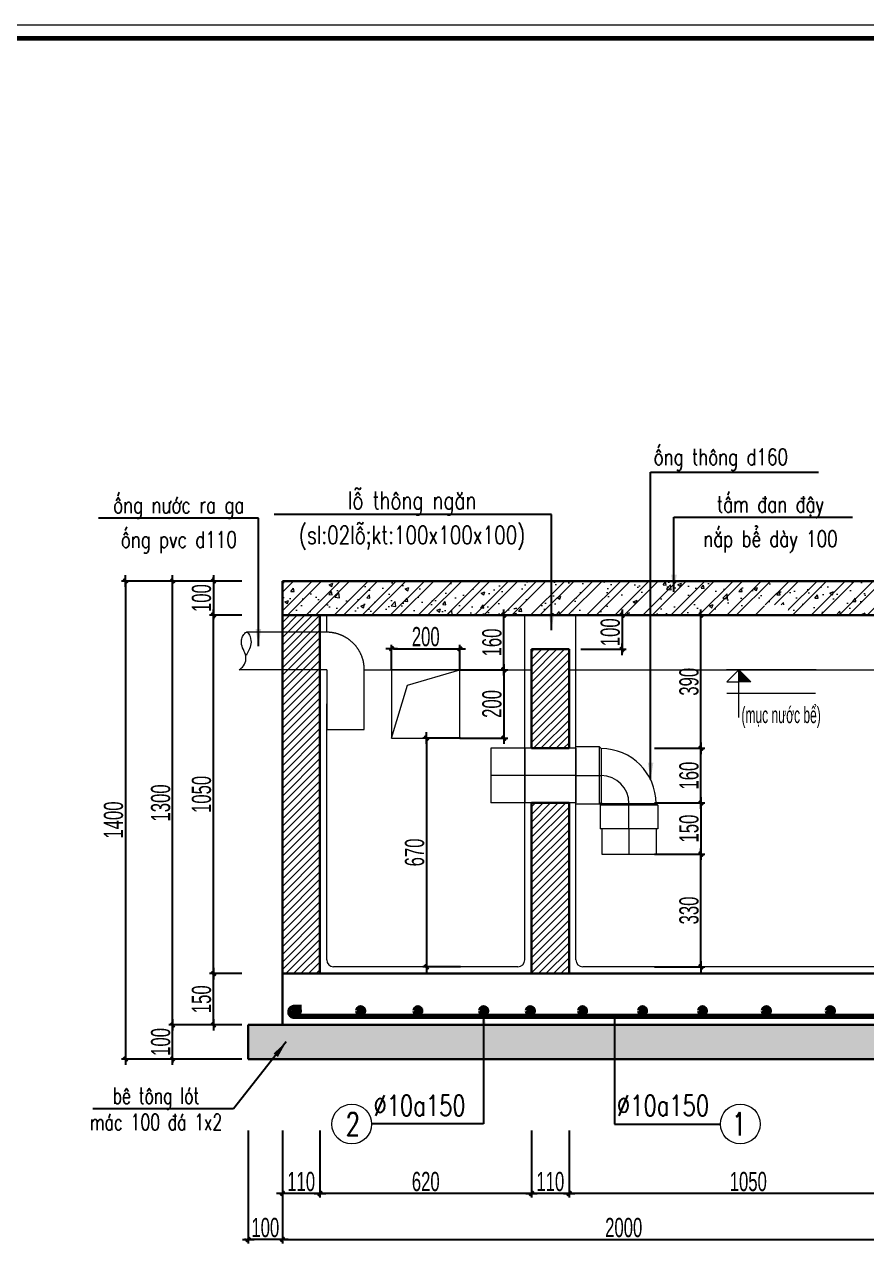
# Model space of a CAD drawing. Header units: millimetres. Extents: x 596422 to 1674380, y -367470 to 58862.
# Drawn here: x 1172034 to 1176965, y -46874 to -39636 of the extents above; entities that cross this region are included whole.
import ezdxf
from ezdxf.enums import TextEntityAlignment as Align

# ---------------------------------------------------------------- set-up
doc = ezdxf.new("R2010")
doc.units = ezdxf.units.MM
doc.header["$LTSCALE"] = 600
doc.header["$MEASUREMENT"] = 0
doc.linetypes.add('HIDDEN', pattern=[0.375, 0.25, -0.125])
doc.layers.get('0').update_dxf_attribs({"lineweight": 0})
doc.layers.get('Defpoints').update_dxf_attribs({"lineweight": 0})
for name, color, linetype, lineweight in [('7', 7, 'Continuous', 13), ('EG Dim', 8, 'Continuous', 18), ('EG Khac', 4, 'Continuous', 15), ('EG Net dam 1', 30, 'Continuous', 30), ('EG Net dam3', 1, 'Continuous', 70), ('EG Net thay', 7, 'Continuous', 20), ('EG Text1', 3, 'Continuous', 20), ('LC Hatch', 252, 'Continuous', 9), ('LC Hatch @ 1', 252, 'Continuous', 9), ('LC ISO', 153, 'Continuous', 13), ('LC Khac', 4, 'Continuous', 9), ('LC MANH DUT', 35, 'HIDDEN', 5), ('LC Net dam3', 1, 'Continuous', 60), ('LC Net manh', 9, 'Continuous', 5), ('TEXT1', 3, 'Continuous', 18)]:
    doc.layers.add(name, color=color, linetype=linetype, lineweight=lineweight)
doc.layers.add('Khungten_LCDI', color=7, linetype='Continuous')
doc.layers.add('Kichthuoc', color=9, linetype='Continuous')
doc.styles.add('EG 2', font='vnromadi.shx', dxfattribs={"width": 0.75})
doc.styles.add('EG 3', font='italicc.shx', dxfattribs={"width": 0.75, "bigfont": 'romansvn.shx'})
doc.styles.add('EG Huy', font='vnsimli.shx', dxfattribs={"width": 0.75})
doc.styles.add('HOATBIF', font='hoatbif.shx', dxfattribs={"width": 0.65})
doc.styles.add('Khungten', font='VHAVAN.TTF', dxfattribs={"width": 0.9, "height": 5000})
doc.styles.add('LC 3', font='vnsimli.shx', dxfattribs={"width": 0.75})
doc.styles.add('RMS2', font='romans.shx', dxfattribs={"width": 0.75})
doc.styles.add('Title', font='VHAVAN.TTF', dxfattribs={"width": 0.8})
doc.dimstyles.new('1-100', dxfattribs={"dimscale": 300, "dimtxt": 1.2, "dimasz": 0.25, "dimexe": 0.5, "dimexo": 0, "dimgap": 0.3, "dimtad": 1, "dimdec": 0, "dimzin": 0, "dimdsep": 46, "dimtxsty": 'HOATBIF', "dimblk1": 'DOT', "dimblk2": 'DOT', "dimsah": 1, "dimcen": -1, "dimdle": 1, "dimclrd": 256, "dimclre": 256, "dimclrt": 4, "dimadec": 3, "dimazin": 2, "dimtfac": 0.333333, "dimtdec": 0, "dimtix": 1, "dimtmove": 2, "dimatfit": 3, "dimldrblk": 'DOT', "dimfxl": 1, "dimtvp": 0.833333, "dimtolj": 1, "dimtzin": 0, "dimarcsym": 0})
doc.dimstyles.new('be phot$7', dxfattribs={"dimscale": 100, "dimtxt": 2.2, "dimasz": 1, "dimexe": 1, "dimexo": 0, "dimgap": 0.8, "dimtad": 1, "dimdec": 0, "dimzin": 0, "dimdsep": 46, "dimtxsty": 'EG 3', "dimblk": 'ARCHTICK', "dimcen": 0.09, "dimdle": 1, "dimclrd": 256, "dimclre": 256, "dimclrt": 3, "dimadec": 0, "dimazin": 0, "dimtfac": 1, "dimtdec": 0, "dimtix": 1, "dimtmove": 0, "dimatfit": 3, "dimfxl": 1, "dimtolj": 1, "dimtzin": 0, "dimarcsym": 0})

# ---------------------------------------------------------------- blocks, each defined once
blk = doc.blocks.new('theptron1')
at = {"layer": 'LC Net dam3'}
for p, q in [((-0.5, 0), (0.5, 0)), ((-0.35, 0.35), (0.35, -0.35)), ((0.35, 0.35), (-0.35, -0.35)), ((0, 0.5), (0, -0.5))]:
    blk.add_line(p, q, dxfattribs=at)
blk.add_circle((0, 0), 0.5, dxfattribs=at)
blk = doc.blocks.new('DOT')
at = {"layer": 'Kichthuoc'}
blk.add_line((-3, 0), (3, 0), dxfattribs=at)
at = {"layer": 'Kichthuoc', "color": 4}
blk.add_line((-1, -1), (1, 1), dxfattribs=at)
blk.add_lwpolyline([(0.5, 1), (-1, -0.5), (-0.5, -1), (1, 0.5)], close=True, dxfattribs=at)
blk = doc.blocks.new('*D919')
at = {"layer": 'Defpoints', "color": 0, "transparency": 16777216}
for p in [(1174557.3, -43095), (1174841.5, -43095), (1174557.3, -43415)]:
    blk.add_point(p, dxfattribs=at)
at = {"layer": 'EG Dim', "lineweight": -2, "transparency": 16777216}
for p, q in [((1174557.3, -43095), (1174864, -43095)), ((1174841.5, -43403.8), (1174841.5, -43106.3)), ((1174557.3, -43415), (1174864, -43415))]:
    blk.add_line(p, q, dxfattribs=at)
at = {"layer": 'EG Dim', "lineweight": -2, "transparency": 16777216, "xscale": 11.25, "yscale": 11.25, "zscale": 11.25}
for p, rotation in [((1174841.5, -43095), 90), ((1174841.5, -43415), 270)]:
    blk.add_blockref('DOT', p, dxfattribs=dict(at, rotation=rotation))
at = {"layer": 'EG Dim', "color": 4, "transparency": 16777216, "insert": (1174771.7, -43255), "char_height": 112.5, "attachment_point": 5, "rotation": 90, "style": 'HOATBIF'}
blk.add_mtext('\\A1;160', dxfattribs=at)
blk = doc.blocks.new('_Dot')
at = {"color": 0, "linetype": 'ByBlock', "lineweight": -2}
blk.add_line((-0.5, 0), (-1, 0), dxfattribs=at)
at = {"color": 0, "linetype": 'ByBlock', "const_width": 0.5}
blk.add_lwpolyline([(-0.25, 0, 1), (0.25, 0, 1)], format="xyb", close=True, dxfattribs=at)
blk = doc.blocks.new('*D920')
at = {"layer": 'Defpoints', "color": 0, "transparency": 16777216}
for p in [(1172900.4, -45495), (1173305.9, -45495), (1173305.9, -45695)]:
    blk.add_point(p, dxfattribs=at)
at = {"layer": 'EG Dim', "lineweight": -2, "transparency": 16777216}
for p, q in [((1173305.9, -45495), (1172877.9, -45495)), ((1172900.4, -45483.8), (1172900.4, -45472.5)), ((1172900.4, -45695), (1172900.4, -45495)), ((1173305.9, -45695), (1172877.9, -45695)), ((1172900.4, -45706.3), (1172900.4, -45717.5))]:
    blk.add_line(p, q, dxfattribs=at)
at = {"layer": 'EG Dim', "lineweight": -2, "transparency": 16777216, "xscale": 11.25, "yscale": 11.25, "zscale": 11.25}
for p, rotation in [((1172900.4, -45495), 270), ((1172900.4, -45695), 90)]:
    blk.add_blockref('DOT', p, dxfattribs=dict(at, rotation=rotation))
at = {"layer": 'EG Dim', "color": 4, "transparency": 16777216, "insert": (1172830.6, -45595), "char_height": 112.5, "attachment_point": 5, "rotation": 90, "style": 'HOATBIF'}
blk.add_mtext('\\A1;100', dxfattribs=at)
blk = doc.blocks.new('*D921')
at = {"layer": 'Defpoints', "color": 0, "transparency": 16777216}
for p in [(1172900.4, -42895), (1173305.9, -42895), (1173305.9, -45495)]:
    blk.add_point(p, dxfattribs=at)
at = {"layer": 'EG Dim', "lineweight": -2, "transparency": 16777216}
for p, q in [((1173305.9, -42895), (1172877.9, -42895)), ((1172900.4, -45483.8), (1172900.4, -42906.3)), ((1173305.9, -45495), (1172877.9, -45495))]:
    blk.add_line(p, q, dxfattribs=at)
at = {"layer": 'EG Dim', "lineweight": -2, "transparency": 16777216, "xscale": 11.25, "yscale": 11.25, "zscale": 11.25}
for p, rotation in [((1172900.4, -42895), 90), ((1172900.4, -45495), 270)]:
    blk.add_blockref('DOT', p, dxfattribs=dict(at, rotation=rotation))
at = {"layer": 'EG Dim', "color": 4, "transparency": 16777216, "insert": (1172830.6, -44195), "char_height": 112.5, "attachment_point": 5, "rotation": 90, "style": 'HOATBIF'}
blk.add_mtext('\\A1;1300', dxfattribs=at)
blk = doc.blocks.new('*D924')
at = {"layer": 'Defpoints', "color": 0, "transparency": 16777216}
for p in [(1175223.5, -46113.2), (1177323.5, -46113.2), (1175223.5, -46483.1)]:
    blk.add_point(p, dxfattribs=at)
at = {"layer": 'EG Dim', "lineweight": -2, "transparency": 16777216}
for p, q in [((1175223.5, -46113.2), (1175223.5, -46505.6)), ((1177323.5, -46113.2), (1177323.5, -46505.6)), ((1177312.2, -46483.1), (1175234.7, -46483.1))]:
    blk.add_line(p, q, dxfattribs=at)
at = {"layer": 'EG Dim', "lineweight": -2, "transparency": 16777216, "xscale": 11.25, "yscale": 11.25, "zscale": 11.25, "rotation": 180}
blk.add_blockref('DOT', (1175223.5, -46483.1), dxfattribs=at)
at = {"layer": 'EG Dim', "lineweight": -2, "transparency": 16777216, "xscale": 11.25, "yscale": 11.25, "zscale": 11.25}
blk.add_blockref('DOT', (1177323.5, -46483.1), dxfattribs=at)
at = {"layer": 'EG Dim', "color": 4, "transparency": 16777216, "insert": (1176273.5, -46413.3), "char_height": 112.5, "attachment_point": 5, "style": 'HOATBIF'}
blk.add_mtext('\\A1;1050', dxfattribs=at)
blk = doc.blocks.new('*D925')
at = {"layer": 'Defpoints', "color": 0, "transparency": 16777216}
for p in [(1175003.5, -46113.2), (1175223.5, -46113.2), (1175003.5, -46483.1)]:
    blk.add_point(p, dxfattribs=at)
at = {"layer": 'EG Dim', "lineweight": -2, "transparency": 16777216}
for p, q in [((1175003.5, -46113.2), (1175003.5, -46505.6)), ((1175223.5, -46113.2), (1175223.5, -46505.6)), ((1175212.2, -46483.1), (1175014.7, -46483.1))]:
    blk.add_line(p, q, dxfattribs=at)
at = {"layer": 'EG Dim', "lineweight": -2, "transparency": 16777216, "xscale": 11.25, "yscale": 11.25, "zscale": 11.25, "rotation": 180}
blk.add_blockref('DOT', (1175003.5, -46483.1), dxfattribs=at)
at = {"layer": 'EG Dim', "lineweight": -2, "transparency": 16777216, "xscale": 11.25, "yscale": 11.25, "zscale": 11.25}
blk.add_blockref('DOT', (1175223.5, -46483.1), dxfattribs=at)
at = {"layer": 'EG Dim', "color": 4, "transparency": 16777216, "insert": (1175113.5, -46413.3), "char_height": 112.5, "attachment_point": 5, "style": 'HOATBIF'}
blk.add_mtext('\\A1;110', dxfattribs=at)
blk = doc.blocks.new('*D926')
at = {"layer": 'Defpoints', "color": 0, "transparency": 16777216}
for p in [(1173763.5, -46113.2), (1175003.5, -46113.2), (1173763.5, -46483.1)]:
    blk.add_point(p, dxfattribs=at)
at = {"layer": 'EG Dim', "lineweight": -2, "transparency": 16777216}
for p, q in [((1173763.5, -46113.2), (1173763.5, -46505.6)), ((1175003.5, -46113.2), (1175003.5, -46505.6)), ((1174992.2, -46483.1), (1173774.7, -46483.1))]:
    blk.add_line(p, q, dxfattribs=at)
at = {"layer": 'EG Dim', "lineweight": -2, "transparency": 16777216, "xscale": 11.25, "yscale": 11.25, "zscale": 11.25, "rotation": 180}
blk.add_blockref('DOT', (1173763.5, -46483.1), dxfattribs=at)
at = {"layer": 'EG Dim', "lineweight": -2, "transparency": 16777216, "xscale": 11.25, "yscale": 11.25, "zscale": 11.25}
blk.add_blockref('DOT', (1175003.5, -46483.1), dxfattribs=at)
at = {"layer": 'EG Dim', "color": 4, "transparency": 16777216, "insert": (1174383.5, -46413.3), "char_height": 112.5, "attachment_point": 5, "style": 'HOATBIF'}
blk.add_mtext('\\A1;620', dxfattribs=at)
blk = doc.blocks.new('*D927')
at = {"layer": 'Defpoints', "color": 0, "transparency": 16777216}
for p in [(1173543.5, -46113.2), (1173763.5, -46113.2), (1173543.5, -46483.1)]:
    blk.add_point(p, dxfattribs=at)
at = {"layer": 'EG Dim', "lineweight": -2, "transparency": 16777216}
for p, q in [((1173543.5, -46113.2), (1173543.5, -46505.6)), ((1173763.5, -46113.2), (1173763.5, -46505.6)), ((1173752.2, -46483.1), (1173554.7, -46483.1))]:
    blk.add_line(p, q, dxfattribs=at)
at = {"layer": 'EG Dim', "lineweight": -2, "transparency": 16777216, "xscale": 11.25, "yscale": 11.25, "zscale": 11.25, "rotation": 180}
blk.add_blockref('DOT', (1173543.5, -46483.1), dxfattribs=at)
at = {"layer": 'EG Dim', "lineweight": -2, "transparency": 16777216, "xscale": 11.25, "yscale": 11.25, "zscale": 11.25}
blk.add_blockref('DOT', (1173763.5, -46483.1), dxfattribs=at)
at = {"layer": 'EG Dim', "color": 4, "transparency": 16777216, "insert": (1173653.5, -46413.3), "char_height": 112.5, "attachment_point": 5, "style": 'HOATBIF'}
blk.add_mtext('\\A1;110', dxfattribs=at)
blk = doc.blocks.new('*D928')
at = {"layer": 'Defpoints', "color": 0, "transparency": 16777216}
for p in [(1173343.5, -46113.2), (1173543.5, -46113.2), (1173343.5, -46752.5)]:
    blk.add_point(p, dxfattribs=at)
at = {"layer": 'EG Dim', "lineweight": -2, "transparency": 16777216}
for p, q in [((1173343.5, -46113.2), (1173343.5, -46775)), ((1173543.5, -46113.2), (1173543.5, -46775)), ((1173332.2, -46752.5), (1173321, -46752.5)), ((1173543.5, -46752.5), (1173343.5, -46752.5)), ((1173554.7, -46752.5), (1173566, -46752.5))]:
    blk.add_line(p, q, dxfattribs=at)
at = {"layer": 'EG Dim', "lineweight": -2, "transparency": 16777216, "xscale": 11.25, "yscale": 11.25, "zscale": 11.25}
blk.add_blockref('DOT', (1173343.5, -46752.5), dxfattribs=at)
at = {"layer": 'EG Dim', "lineweight": -2, "transparency": 16777216, "xscale": 11.25, "yscale": 11.25, "zscale": 11.25, "rotation": 180}
blk.add_blockref('DOT', (1173543.5, -46752.5), dxfattribs=at)
at = {"layer": 'EG Dim', "color": 4, "transparency": 16777216, "insert": (1173443.5, -46682.7), "char_height": 112.5, "attachment_point": 5, "style": 'HOATBIF'}
blk.add_mtext('\\A1;100', dxfattribs=at)
blk = doc.blocks.new('*D929')
at = {"layer": 'Defpoints', "color": 0, "transparency": 16777216}
for p in [(1173543.5, -46113.2), (1177543.5, -46113.2), (1177543.5, -46752.5)]:
    blk.add_point(p, dxfattribs=at)
at = {"layer": 'EG Dim', "lineweight": -2, "transparency": 16777216}
for p, q in [((1173543.5, -46113.2), (1173543.5, -46775)), ((1177543.5, -46113.2), (1177543.5, -46775)), ((1173554.7, -46752.5), (1177532.2, -46752.5))]:
    blk.add_line(p, q, dxfattribs=at)
at = {"layer": 'EG Dim', "lineweight": -2, "transparency": 16777216, "xscale": 11.25, "yscale": 11.25, "zscale": 11.25, "rotation": 180}
blk.add_blockref('DOT', (1173543.5, -46752.5), dxfattribs=at)
at = {"layer": 'EG Dim', "lineweight": -2, "transparency": 16777216, "xscale": 11.25, "yscale": 11.25, "zscale": 11.25}
blk.add_blockref('DOT', (1177543.5, -46752.5), dxfattribs=at)
at = {"layer": 'EG Dim', "color": 4, "transparency": 16777216, "insert": (1175543.5, -46682.7), "char_height": 112.5, "attachment_point": 5, "style": 'HOATBIF'}
blk.add_mtext('\\A1;2000', dxfattribs=at)
blk = doc.blocks.new('_ArchTick')
at = {"color": 0, "linetype": 'ByBlock', "const_width": 0.15}
blk.add_lwpolyline([(-0.5, -0.5), (0.5, 0.5)], dxfattribs=at)
blk = doc.blocks.new('CHIDAN')
at = {"layer": 'EG Dim'}
blk.add_line((0, 0), (0.87, 0), dxfattribs=at)
at = {"layer": 'EG Text1', "color": 3, "style": 'EG 2', "width": 0.75}
blk.add_attdef('CD1', text='', height=2.2, dxfattribs=at).set_placement((0.67, 1), align=Align.BOTTOM_CENTER)
blk.add_attdef('CD2', text='', height=2.2, dxfattribs=at).set_placement((0.67, -3.2), align=Align.TOP_CENTER)
blk = doc.blocks.new('*D1009')
at = {"layer": 'Defpoints', "color": 0, "transparency": 16777216}
for p in [(1175723.7, -44495), (1175996, -44495), (1175723.7, -45155)]:
    blk.add_point(p, dxfattribs=at)
at = {"layer": 'EG Dim', "lineweight": -2, "transparency": 16777216}
for p, q in [((1175723.7, -44495), (1176018.5, -44495)), ((1175996, -45143.8), (1175996, -44506.3)), ((1175723.7, -45155), (1176018.5, -45155))]:
    blk.add_line(p, q, dxfattribs=at)
at = {"layer": 'EG Dim', "lineweight": -2, "transparency": 16777216, "xscale": 11.25, "yscale": 11.25, "zscale": 11.25}
for p, rotation in [((1175996, -44495), 90), ((1175996, -45155), 270)]:
    blk.add_blockref('DOT', p, dxfattribs=dict(at, rotation=rotation))
at = {"layer": 'EG Dim', "color": 4, "transparency": 16777216, "insert": (1175926.3, -44825), "char_height": 112.5, "attachment_point": 5, "rotation": 90, "style": 'HOATBIF'}
blk.add_mtext('\\A1;330', dxfattribs=at)
blk = doc.blocks.new('*D1010')
at = {"layer": 'Defpoints', "color": 0, "transparency": 16777216}
for p in [(1175723.7, -43095), (1175996, -43095), (1175799.3, -43875)]:
    blk.add_point(p, dxfattribs=at)
at = {"layer": 'EG Dim', "lineweight": -2, "transparency": 16777216}
for p, q in [((1175723.7, -43095), (1176018.5, -43095)), ((1175996, -43863.8), (1175996, -43106.3)), ((1175799.3, -43875), (1176018.5, -43875))]:
    blk.add_line(p, q, dxfattribs=at)
at = {"layer": 'EG Dim', "lineweight": -2, "transparency": 16777216, "xscale": 11.25, "yscale": 11.25, "zscale": 11.25}
for p, rotation in [((1175996, -43095), 90), ((1175996, -43875), 270)]:
    blk.add_blockref('DOT', p, dxfattribs=dict(at, rotation=rotation))
at = {"layer": 'EG Dim', "color": 4, "transparency": 16777216, "insert": (1175926.3, -43485), "char_height": 112.5, "attachment_point": 5, "rotation": 90, "style": 'HOATBIF'}
blk.add_mtext('\\A1;390', dxfattribs=at)
blk = doc.blocks.new('*D1011')
at = {"layer": 'Defpoints', "color": 0, "transparency": 16777216}
for p in [(1175723.7, -43875), (1175996, -43875), (1175723.7, -44195)]:
    blk.add_point(p, dxfattribs=at)
at = {"layer": 'EG Dim', "lineweight": -2, "transparency": 16777216}
for p, q in [((1175723.7, -43875), (1176018.5, -43875)), ((1175996, -44183.8), (1175996, -43886.3)), ((1175723.7, -44195), (1176018.5, -44195))]:
    blk.add_line(p, q, dxfattribs=at)
at = {"layer": 'EG Dim', "lineweight": -2, "transparency": 16777216, "xscale": 11.25, "yscale": 11.25, "zscale": 11.25}
for p, rotation in [((1175996, -43875), 90), ((1175996, -44195), 270)]:
    blk.add_blockref('DOT', p, dxfattribs=dict(at, rotation=rotation))
at = {"layer": 'EG Dim', "color": 4, "transparency": 16777216, "insert": (1175926.3, -44035), "char_height": 112.5, "attachment_point": 5, "rotation": 90, "style": 'HOATBIF'}
blk.add_mtext('\\A1;160', dxfattribs=at)
blk = doc.blocks.new('*D1012')
at = {"layer": 'Defpoints', "color": 0, "transparency": 16777216}
for p in [(1173305.9, -42895), (1172623.8, -45695), (1173305.9, -45695)]:
    blk.add_point(p, dxfattribs=at)
at = {"layer": 'EG Dim', "lineweight": -2, "transparency": 16777216}
for p, q in [((1173305.9, -42895), (1172601.3, -42895)), ((1172623.8, -42906.3), (1172623.8, -45683.8)), ((1173305.9, -45695), (1172601.3, -45695))]:
    blk.add_line(p, q, dxfattribs=at)
at = {"layer": 'EG Dim', "lineweight": -2, "transparency": 16777216, "xscale": 11.25, "yscale": 11.25, "zscale": 11.25}
for p, rotation in [((1172623.8, -42895), 90), ((1172623.8, -45695), 270)]:
    blk.add_blockref('DOT', p, dxfattribs=dict(at, rotation=rotation))
at = {"layer": 'EG Dim', "color": 4, "transparency": 16777216, "insert": (1172554.1, -44295), "char_height": 112.5, "attachment_point": 5, "rotation": 90, "style": 'HOATBIF'}
blk.add_mtext('\\A1;1400', dxfattribs=at)
blk = doc.blocks.new('*D1013')
at = {"layer": 'Defpoints', "color": 0, "transparency": 16777216}
for p in [(1173305.9, -42895), (1173139.4, -43095), (1173305.9, -43095)]:
    blk.add_point(p, dxfattribs=at)
at = {"layer": 'EG Dim', "lineweight": -2, "transparency": 16777216}
for p, q in [((1173305.9, -42895), (1173116.9, -42895)), ((1173139.4, -42883.8), (1173139.4, -42872.5)), ((1173139.4, -42895), (1173139.4, -43095)), ((1173305.9, -43095), (1173116.9, -43095)), ((1173139.4, -43106.3), (1173139.4, -43117.5))]:
    blk.add_line(p, q, dxfattribs=at)
at = {"layer": 'EG Dim', "lineweight": -2, "transparency": 16777216, "xscale": 11.25, "yscale": 11.25, "zscale": 11.25}
for p, rotation in [((1173139.4, -42895), 270), ((1173139.4, -43095), 90)]:
    blk.add_blockref('DOT', p, dxfattribs=dict(at, rotation=rotation))
at = {"layer": 'EG Dim', "color": 4, "transparency": 16777216, "insert": (1173069.7, -42995), "char_height": 112.5, "attachment_point": 5, "rotation": 90, "style": 'HOATBIF'}
blk.add_mtext('\\A1;100', dxfattribs=at)
blk = doc.blocks.new('CT')
at = {"layer": 'LC Khac'}
blk.add_hatch(color=252, dxfattribs=at).paths.add_polyline_path([(3.25, 1.6), (1.64, 1.6), (1.64, 0)])
at = {"layer": 'LC Khac', "color": 9, "ltscale": 50}
for p, q in [((0.05, 3.14), (12, 3.14)), ((12.09, 0), (0, 0))]:
    blk.add_line(p, q, dxfattribs=at)
for points in [[(1.64, 6.43), (1.64, 0)], [(1.64, 0), (0.03, 1.6), (1.64, 1.6)], [(1.64, 0), (3.25, 1.6), (1.64, 1.6)]]:
    blk.add_lwpolyline(points, dxfattribs=at)
at = {"layer": 'LC Khac', "color": 3, "style": 'LC 3', "width": 0.75}
blk.add_attdef('CT', (1.91, 3.5), '', height=2.2, dxfattribs=at)
blk = doc.blocks.new('*D1015')
at = {"layer": 'Defpoints', "color": 0, "transparency": 16777216}
for p in [(1173139.4, -45195), (1173305.9, -45195), (1173305.9, -45495)]:
    blk.add_point(p, dxfattribs=at)
at = {"layer": 'EG Dim', "lineweight": -2, "transparency": 16777216}
for p, q in [((1173305.9, -45195), (1173116.9, -45195)), ((1173139.4, -45483.8), (1173139.4, -45206.3)), ((1173305.9, -45495), (1173116.9, -45495))]:
    blk.add_line(p, q, dxfattribs=at)
at = {"layer": 'EG Dim', "lineweight": -2, "transparency": 16777216, "xscale": 11.25, "yscale": 11.25, "zscale": 11.25}
for p, rotation in [((1173139.4, -45195), 90), ((1173139.4, -45495), 270)]:
    blk.add_blockref('DOT', p, dxfattribs=dict(at, rotation=rotation))
at = {"layer": 'EG Dim', "color": 4, "transparency": 16777216, "insert": (1173069.7, -45345), "char_height": 112.5, "attachment_point": 5, "rotation": 90, "style": 'HOATBIF'}
blk.add_mtext('\\A1;150', dxfattribs=at)
blk = doc.blocks.new('*D1016')
at = {"layer": 'Defpoints', "color": 0, "transparency": 16777216}
for p in [(1173139.4, -43095), (1173305.9, -43095), (1173305.9, -45195)]:
    blk.add_point(p, dxfattribs=at)
at = {"layer": 'EG Dim', "lineweight": -2, "transparency": 16777216}
for p, q in [((1173305.9, -43095), (1173116.9, -43095)), ((1173139.4, -45183.8), (1173139.4, -43106.3)), ((1173305.9, -45195), (1173116.9, -45195))]:
    blk.add_line(p, q, dxfattribs=at)
at = {"layer": 'EG Dim', "lineweight": -2, "transparency": 16777216, "xscale": 11.25, "yscale": 11.25, "zscale": 11.25}
for p, rotation in [((1173139.4, -43095), 90), ((1173139.4, -45195), 270)]:
    blk.add_blockref('DOT', p, dxfattribs=dict(at, rotation=rotation))
at = {"layer": 'EG Dim', "color": 4, "transparency": 16777216, "insert": (1173069.7, -44145), "char_height": 112.5, "attachment_point": 5, "rotation": 90, "style": 'HOATBIF'}
blk.add_mtext('\\A1;1050', dxfattribs=at)
blk = doc.blocks.new('ELB90-100(SIDE)DN')
for p, q in [((58.5, 57), (62, 60.5)), ((62, 60.5), (112, 60.5)), ((112, 60.5), (112, -60.5)), ((-57, -58.5), (-60.5, -62)), ((-60.5, -62), (-60.5, -112)), ((57, -58.5), (60.5, -62)), ((58.5, -57), (62, -60.5)), ((60.5, -62), (60.5, -112)), ((62, -60.5), (112, -60.5)), ((60.5, -112), (-60.5, -112))]:
    blk.add_line(p, q)
at = {"color": 8}
for p, q in [((58.5, -57), (58.5, 57)), ((62, 60.5), (62, -60.5)), ((112, 0), (58.5, 0)), ((60.5, -62), (-60.5, -62)), ((-57, -58.5), (57, -58.5)), ((0, -112), (0, -58.5))]:
    blk.add_line(p, q, dxfattribs=at)
for radius in [115.5, 1.5]:
    blk.add_arc((58.5, -58.5), radius, 90, 180)
blk.add_arc((58.5, -58.5), 58.5, 90, 180, dxfattribs=at)
blk = doc.blocks.new('*U262')
at = {"rotation": 270.0000000000405}
blk.add_blockref('ELB90-100(SIDE)DN', (0, 0), dxfattribs=at)
blk = doc.blocks.new('*D1017')
at = {"layer": 'Defpoints', "color": 0, "transparency": 16777216}
for p in [(1175723.7, -44195), (1175723.7, -44495), (1175996, -44495)]:
    blk.add_point(p, dxfattribs=at)
at = {"layer": 'EG Dim', "lineweight": -2, "transparency": 16777216}
for p, q in [((1175723.7, -44195), (1176018.5, -44195)), ((1175996, -44206.3), (1175996, -44483.8)), ((1175723.7, -44495), (1176018.5, -44495))]:
    blk.add_line(p, q, dxfattribs=at)
at = {"layer": 'EG Dim', "lineweight": -2, "transparency": 16777216, "xscale": 11.25, "yscale": 11.25, "zscale": 11.25}
for p, rotation in [((1175996, -44195), 90), ((1175996, -44495), 270)]:
    blk.add_blockref('DOT', p, dxfattribs=dict(at, rotation=rotation))
at = {"layer": 'EG Dim', "color": 4, "transparency": 16777216, "insert": (1175926.3, -44345), "char_height": 112.5, "attachment_point": 5, "rotation": 90, "style": 'HOATBIF'}
blk.add_mtext('\\A1;150', dxfattribs=at)
blk = doc.blocks.new('*D1018')
at = {"layer": 'Defpoints', "color": 0, "transparency": 16777216}
for p in [(1175291.9, -43095), (1175291.9, -43295), (1175534.6, -43295)]:
    blk.add_point(p, dxfattribs=at)
at = {"layer": 'EG Dim', "lineweight": -2, "transparency": 16777216}
for p, q in [((1175291.9, -43095), (1175557.1, -43095)), ((1175534.6, -43083.8), (1175534.6, -43072.5)), ((1175534.6, -43095), (1175534.6, -43295)), ((1175291.9, -43295), (1175557.1, -43295)), ((1175534.6, -43306.3), (1175534.6, -43317.5))]:
    blk.add_line(p, q, dxfattribs=at)
at = {"layer": 'EG Dim', "lineweight": -2, "transparency": 16777216, "xscale": 11.25, "yscale": 11.25, "zscale": 11.25}
for p, rotation in [((1175534.6, -43095), 270), ((1175534.6, -43295), 90)]:
    blk.add_blockref('DOT', p, dxfattribs=dict(at, rotation=rotation))
at = {"layer": 'EG Dim', "color": 4, "transparency": 16777216, "insert": (1175464.9, -43195), "char_height": 112.5, "attachment_point": 5, "rotation": 90, "style": 'HOATBIF'}
blk.add_mtext('\\A1;100', dxfattribs=at)
blk = doc.blocks.new('*D1019')
at = {"layer": 'Defpoints', "color": 0, "transparency": 16777216}
for p in [(1174588.1, -43815), (1174388.3, -45155), (1174588.1, -45155)]:
    blk.add_point(p, dxfattribs=at)
at = {"layer": 'EG Dim', "lineweight": -2, "transparency": 16777216}
for p, q in [((1174588.1, -43815), (1174365.8, -43815)), ((1174388.3, -43826.3), (1174388.3, -45143.8)), ((1174588.1, -45155), (1174365.8, -45155))]:
    blk.add_line(p, q, dxfattribs=at)
at = {"layer": 'EG Dim', "lineweight": -2, "transparency": 16777216, "xscale": 11.25, "yscale": 11.25, "zscale": 11.25}
for p, rotation in [((1174388.3, -43815), 90), ((1174388.3, -45155), 270)]:
    blk.add_blockref('DOT', p, dxfattribs=dict(at, rotation=rotation))
at = {"layer": 'EG Dim', "color": 4, "transparency": 16777216, "insert": (1174318.6, -44485), "char_height": 112.5, "attachment_point": 5, "rotation": 90, "style": 'HOATBIF'}
blk.add_mtext('\\A1;670', dxfattribs=at)
blk = doc.blocks.new('*D1020')
at = {"layer": 'Defpoints', "color": 0, "transparency": 16777216}
for p in [(1174557.3, -43415), (1174583.5, -43815), (1174841.5, -43815)]:
    blk.add_point(p, dxfattribs=at)
at = {"layer": 'EG Dim', "lineweight": -2, "transparency": 16777216}
for p, q in [((1174557.3, -43415), (1174864, -43415)), ((1174841.5, -43426.3), (1174841.5, -43803.8)), ((1174583.5, -43815), (1174864, -43815))]:
    blk.add_line(p, q, dxfattribs=at)
at = {"layer": 'EG Dim', "lineweight": -2, "transparency": 16777216, "xscale": 11.25, "yscale": 11.25, "zscale": 11.25}
for p, rotation in [((1174841.5, -43415), 90), ((1174841.5, -43815), 270)]:
    blk.add_blockref('DOT', p, dxfattribs=dict(at, rotation=rotation))
at = {"layer": 'EG Dim', "color": 4, "transparency": 16777216, "insert": (1174771.7, -43615), "char_height": 112.5, "attachment_point": 5, "rotation": 90, "style": 'HOATBIF'}
blk.add_mtext('\\A1;200', dxfattribs=at)
blk = doc.blocks.new('*D1021')
at = {"layer": 'Defpoints', "color": 0, "transparency": 16777216}
for p in [(1174583.5, -43291.2), (1174183.5, -43415), (1174583.5, -43415)]:
    blk.add_point(p, dxfattribs=at)
at = {"layer": 'EG Dim', "lineweight": -2, "transparency": 16777216}
for p, q in [((1174183.5, -43415), (1174183.5, -43268.7)), ((1174583.5, -43415), (1174583.5, -43268.7)), ((1174194.7, -43291.2), (1174572.2, -43291.2))]:
    blk.add_line(p, q, dxfattribs=at)
at = {"layer": 'EG Dim', "lineweight": -2, "transparency": 16777216, "xscale": 11.25, "yscale": 11.25, "zscale": 11.25, "rotation": 180}
blk.add_blockref('DOT', (1174183.5, -43291.2), dxfattribs=at)
at = {"layer": 'EG Dim', "lineweight": -2, "transparency": 16777216, "xscale": 11.25, "yscale": 11.25, "zscale": 11.25}
blk.add_blockref('DOT', (1174583.5, -43291.2), dxfattribs=at)
at = {"layer": 'EG Dim', "color": 4, "transparency": 16777216, "insert": (1174383.5, -43221.4), "char_height": 112.5, "attachment_point": 5, "style": 'HOATBIF'}
blk.add_mtext('\\A1;200', dxfattribs=at)
blk = doc.blocks.new('LCDI-new')
at = {"layer": 'Defpoints', "lineweight": 0}
blk.add_lwpolyline([(-1626044.71, 488105.01), (-1626044.71, 488402.01), (-1625624.71, 488402.01), (-1625624.71, 488105.01)], close=True, dxfattribs=at)
at = {"layer": 'Khungten_LCDI', "color": 5, "lineweight": 60}
blk.add_lwpolyline([(-1626032.71, 488107.01), (-1626032.71, 488400.01), (-1625626.71, 488400.01), (-1625626.71, 488107.01)], close=True, dxfattribs=at)
at = {"color": 2, "style": 'Title', "width": 1.824646}
for tag, p, p2 in [('TENBANVE1', (-1625663.58, 488164.65), (-1625629.32, 488164.65)), ('TENBANVE2', (-1625663.58, 488157.89), (-1625629.32, 488157.89))]:
    blk.add_attdef(tag, text='', height=2.5, dxfattribs=at).set_placement(p, p2, align=Align.FIT)
at = {"color": 7, "style": 'Khungten', "width": 0.8}
for tag, p in [('REVISION', (-1625637.72, 488146.05)), ('NGAYHT', (-1625637.25, 488137.42))]:
    blk.add_attdef(tag, text='', height=2, dxfattribs=at).set_placement(p, align=Align.CENTER)
at = {"color": 2, "style": 'Title', "width": 0.7}
blk.add_attdef('SOBANVE', text='', height=2.5, dxfattribs=at).set_placement((-1625637.09, 488114.55), align=Align.CENTER)

msp = doc.modelspace()

# ---------------------------------------------------------------- hatches: boundary and pattern name
at = {"layer": 'LC Hatch'}
h = msp.add_hatch(dxfattribs=at)
h.set_pattern_fill('BTCT', color=256, scale=31, style=0)
h.set_pattern_definition([(50, (1164401.13, -12097.67), (222.3507, -19.4532), [23.25, -255.75]), (355, (1164401.13, -12097.67), (-43.0129, 233.1796), [18.6, -204.6]), (100.4514, (1164419.66, -12099.29), (179.3379, 213.7263), [19.7595, -217.354]), (46.1842, (1164401.13, -12035.67), (330.8447, -51.311), [34.875, -383.625]), (96.6356, (1164428.7, -12039.94), (289.7454, 301.9765), [29.6392, -326.031]), (351.1842, (1164401.13, -12035.67), (289.7452, 301.9768), [27.9, -306.9]), (21, (1164432.13, -12051.17), (185.0412, -124.8119), [23.25, -255.75]), (326, (1164432.13, -12051.17), (75.4278, 224.7965), [18.6, -204.6]), (71.4514, (1164447.55, -12061.57), (260.469, 99.9845), [19.7595, -217.354]), (37.5, (1164401.126, -12097.665), (3.76956, 103.1971), [0, -202.12, 0, -207.7, 0, -205.375]), (7.5, (1164401.13, -12097.67), (81.55156, 122.26763), [0, -118.42, 0, -197.47, 0, -78.275]), (327.5, (1164332, -12097.665), (165.48496, -6.99201), [0, -77.5, 0, -241.8, 0, -320.85]), (317.5, (1164301, -12097.67), (180.7877, 31.03254), [0, -100.75, 0, -160.58, 0, -227.85]), (45, (1164401.13, -12097.67), (-82.20116, 82.20116), []), (45, (1164455.93, -12097.67), (-82.20116, 82.20116), [])])
edge = h.paths.add_edge_path(flags=16)
edge.add_line((1176509.6, -42998.8), (1176509.6, -43035))
edge.add_line((1176509.6, -43035), (1176367.7, -43035))
edge.add_line((1176367.7, -43035), (1176367.7, -43095))
edge.add_line((1176367.7, -43095), (1176509.6, -43095))
h.paths.add_polyline_path([(1177543.5, -43095), (1177543.5, -42895), (1173543.5, -42895), (1173543.5, -43095)])
h = msp.add_hatch(dxfattribs=at)
h.set_pattern_fill('AR-CONC', color=256, scale=20, style=0)
h.set_pattern_definition([(50, (1164801.13, -12897.67), (143.45204, -12.55043), [15, -165]), (355, (1164801.13, -12897.67), (-27.75027, 150.4384), [12, -132]), (100.4514, (1164813.08, -12898.71), (115.7019, 137.8879), [12.74804, -140.2284]), (46.1842, (1164801.13, -12857.67), (213.4482, -33.1038), [22.5, -247.5]), (96.6356, (1164818.91, -12860.42), (186.9325, 194.8236), [19.122, -210.3426]), (351.1842, (1164801.13, -12857.67), (186.9324, 194.8237), [18, -198]), (21, (1164821.13, -12867.67), (119.3814, -80.52378), [15, -165]), (326, (1164821.13, -12867.67), (48.66307, 145.03), [12, -132]), (71.4514, (1164831.07, -12874.38), (168.0445, 64.5061), [12.74804, -140.2284]), (37.5, (1164801.126, -12897.665), (2.43197, 66.57877), [0, -130.4, 0, -134, 0, -132.5]), (7.5, (1164801.126, -12897.665), (52.61391, 78.88234), [0, -76.4, 0, -127.4, 0, -50.5]), (327.5, (1164756.526, -12897.665), (106.76449, -4.510974), [0, -50, 0, -156, 0, -207]), (317.5, (1164736.53, -12897.665), (116.63723, 20.021), [0, -65, 0, -103.6, 0, -147])])
h.paths.add_polyline_path([(1177743.5, -45695), (1177743.5, -45495), (1173343.5, -45495), (1173343.5, -45695)])
at = {"layer": 'LC Hatch @ 1'}
h = msp.add_hatch(dxfattribs=at)
h.set_pattern_fill('ANSI31', color=256, scale=250, style=0)
h.set_pattern_definition([(45, (-376031.655, -155784.096), (-22.0970869, 22.0970869), [])])
h.paths.add_polyline_path([(1173763.5, -43415), (1173547, -43415), (1173543.5, -45195), (1173763.5, -45195)])
h.paths.add_polyline_path([(1173543.5, -43415), (1173763.5, -43415), (1173763.5, -43095), (1173543.5, -43095)])
h = msp.add_hatch(dxfattribs=at)
h.set_pattern_fill('ANSI31', color=256, scale=250, style=0)
h.set_pattern_definition([(45, (-376031.655, -155384.096), (-22.0970869, 22.0970869), [])])
h.paths.add_polyline_path([(1175223.5, -43295), (1175003.5, -43295), (1175003.5, -43875), (1175223.5, -43875)])
h = msp.add_hatch(dxfattribs=at)
h.set_pattern_fill('ANSI31', color=256, scale=250, style=0)
h.set_pattern_definition([(45, (-376031.655, -155584.096), (-22.0970869, 22.0970869), [])])
h.paths.add_polyline_path([(1175003.5, -45195), (1175223.5, -45195), (1175223.5, -44195), (1175003.5, -44195)])

# ---------------------------------------------------------------- linework, layer by layer
for p, q in [((1174963.5, -43875), (1174764.4, -43875)), ((1174764.4, -43875), (1174764.4, -44195)), ((1175263.5, -43875), (1174963.5, -43875)), ((1174963.5, -44195), (1174764.4, -44195)), ((1175263.5, -44195), (1174963.5, -44195)), ((1175414.5, -44346), (1175414.5, -44495)), ((1175734.5, -44346), (1175734.5, -44495)), ((1175414.5, -44495), (1175734.5, -44495))]:
    msp.add_line(p, q)
at = {"layer": '7', "ltscale": 100}
for centre in [(1173949.9, -46076.2), (1176226.8, -46075.8)]:
    msp.add_circle(centre, 116.3, dxfattribs=at)
at = {"layer": 'EG Net dam 1'}
for p, q in [((1177543.5, -42895), (1173543.5, -42895)), ((1173543.5, -43415), (1173543.5, -42895)), ((1177543.5, -43095), (1173543.5, -43095)), ((1173763.5, -43415), (1173763.5, -43095)), ((1175003.5, -43875), (1175003.5, -43295)), ((1175223.5, -43295), (1175003.5, -43295)), ((1175223.5, -43875), (1175223.5, -43295)), ((1173543.5, -45495), (1173543.5, -43415)), ((1173763.5, -45195), (1173763.5, -43415)), ((1175223.5, -43875), (1175003.5, -43875)), ((1175003.5, -45195), (1175003.5, -44195)), ((1175003.5, -44195), (1175223.5, -44195)), ((1175223.5, -45195), (1175223.5, -44195)), ((1173983.5, -45195), (1173543.5, -45195)), ((1177103.5, -45195), (1173983.5, -45195)), ((1177743.5, -45495), (1173343.5, -45495)), ((1173343.5, -45695), (1173343.5, -45495)), ((1177743.5, -45695), (1173343.5, -45695))]:
    msp.add_line(p, q, dxfattribs=at)
at = {"layer": 'EG Net dam3'}
msp.add_lwpolyline([(1173655.5, -45392.8), (1173612.1, -45392.8, 0.414214), (1173587.4, -45417.5), (1173587.4, -45420.3, 0.414214), (1173612.1, -45445), (1177424.1, -45445), (1177478.4, -45445, 0.414214), (1177503.1, -45420.3), (1177503.1, -45417.5, 0.414214), (1177478.4, -45392.8), (1177434.9, -45392.8)], format="xyb", dxfattribs=at)
at = {"layer": 'EG Net thay'}
for p, q in [((1173543.5, -43195), (1173332.8, -43195)), ((1173543.5, -43415), (1173290.6, -43415)), ((1174963.5, -43875), (1174963.5, -44195)), ((1175263.5, -43875), (1175263.5, -44195))]:
    msp.add_line(p, q, dxfattribs=at)
at = {"layer": 'LC ISO'}
for p, q in [((1173803.5, -43195), (1173803.5, -43095)), ((1174963.5, -44035), (1174963.5, -43095)), ((1175263.5, -44035), (1175263.5, -43095)), ((1173803.5, -45115), (1173803.5, -43615)), ((1174963.5, -45115), (1174963.5, -43915)), ((1175263.5, -45115), (1175263.5, -43915)), ((1174923.5, -45155), (1173843.5, -45155)), ((1177245.8, -45155), (1175303.5, -45155))]:
    msp.add_line(p, q, dxfattribs=at)
at = {"layer": 'LC ISO', "ltscale": 2}
msp.add_lwpolyline([(1174183.5, -43815), (1174583.5, -43815), (1174583.5, -43415), (1174183.5, -43415)], close=True, dxfattribs=at)
msp.add_lwpolyline([(1174183.5, -43815), (1174277.4, -43504.1), (1174583.5, -43415)], dxfattribs=at)
at = {"layer": 'LC ISO'}
for centre, start, end in [((1173843.5, -45115), 180, 270), ((1174923.5, -45115), 270, 0), ((1175303.5, -45115), 180, 270)]:
    msp.add_arc(centre, 40, start, end, dxfattribs=at)
msp.add_spline([(1173290.6, -43415), (1173308.9, -43399.8), (1173328.9, -43362.9), (1173330.3, -43345.5), (1173319.3, -43307), (1173304.6, -43266), (1173304.6, -43239.1), (1173313.8, -43214.1), (1173332.8, -43195), (1173354.1, -43220.8), (1173346.8, -43300.2), (1173330.9, -43330.2)], degree=3, dxfattribs=at)
at = {"layer": 'LC MANH DUT', "ltscale": 200}
for p, q in [((1173803.5, -43195), (1173543.5, -43195)), ((1173803.5, -43415), (1173543.5, -43415)), ((1173803.5, -43415), (1173803.5, -43763.8)), ((1174023.5, -43763.8), (1174023.5, -43415)), ((1174023.5, -43415), (1175003.5, -43415)), ((1175223.5, -43415), (1177323.5, -43415)), ((1173803.5, -43763.8), (1174023.5, -43763.8))]:
    msp.add_line(p, q, dxfattribs=at)
msp.add_arc((1173803.5, -43415), 220, 0, 90, dxfattribs=at)
at = {"layer": 'LC Net manh'}
for p, q in [((1175263.5, -44035), (1174764.4, -44035)), ((1175574.5, -44346), (1175574.5, -44495))]:
    msp.add_line(p, q, dxfattribs=at)

# ---------------------------------------------------------------- block references
at = {"xscale": 2.776859504123733, "yscale": 2.776859504123733, "zscale": 2.776859504123733}
msp.add_blockref('*U262', (1175574.5, -44035), dxfattribs=at)
at = {"layer": 'EG Dim'}
ref = msp.add_blockref('CHIDAN', (1172936.7, -42526.1), dxfattribs=dict(at, xscale=43.48400356573984, yscale=43.48400356573984, zscale=43.48400356573984))
ref.add_attrib('CD1', 'èng n\xadíc ra ga', dxfattribs={"layer": 'EG Text1', "color": 3, "height": 95.665, "style": 'EG Huy', "width": 0.75}).set_placement((1172936.7, -42526.1), align=Align.BOTTOM_CENTER)
ref.add_attrib('CD2', 'èng pvc d110', dxfattribs={"layer": 'EG Text1', "color": 3, "height": 95.665, "style": 'EG Huy', "width": 0.75}).set_placement((1172936.8, -42604.4), align=Align.TOP_CENTER)
ref = msp.add_blockref('CHIDAN', (1174303.6, -42506.1), dxfattribs=dict(at, xscale=-43.48400356573984, yscale=43.48400356573984, zscale=43.48400356573984))
ref.add_attrib('CD1', 'lç th«ng ng¨n', dxfattribs={"layer": 'EG Text1', "color": 3, "height": 105, "style": 'EG Huy', "width": 0.75}).set_placement((1174303.6, -42506.1), align=Align.BOTTOM_CENTER)
ref.add_attrib('CD2', '(sl:02lç;kt:100x100x100)', dxfattribs={"layer": 'EG Text1', "color": 3, "height": 105, "style": 'EG Huy', "width": 0.75}).set_placement((1174303.6, -42572.4), align=Align.TOP_CENTER)
ref = msp.add_blockref('CHIDAN', (1176403.4, -42521.4), dxfattribs=dict(at, xscale=-43.48400356573984, yscale=43.48400356571073, zscale=43.48400356571636))
ref.add_attrib('CD1', 'tÊm ®an ®Ëy', dxfattribs={"layer": 'EG Text1', "color": 3, "height": 95.665, "style": 'EG Huy', "width": 0.75}).set_placement((1176403.4, -42521.4), align=Align.BOTTOM_CENTER)
ref.add_attrib('CD2', 'n¾p bÓ dµy 100', dxfattribs={"layer": 'EG Text1', "color": 3, "height": 95.665, "style": 'EG Huy', "width": 0.75}).set_placement((1176403.4, -42599.7), align=Align.TOP_CENTER)
ref = msp.add_blockref('CT', (1176146.1, -43415), dxfattribs=dict(at, xscale=-43.48400356573984, yscale=43.48400356573984, zscale=43.48400356573984, rotation=180))
ref.add_attrib('CT', '(môc n\xadíc bÓ)', (1176233.5, -43727.2), dxfattribs={"layer": 'EG Khac', "color": 3, "height": 95.665, "style": 'HOATBIF', "width": 0.55})
ref = msp.add_blockref('CHIDAN', (1172803.4, -45986.7), dxfattribs=dict(at, xscale=43.48400356573984, yscale=43.48400356573984, zscale=43.48400356573984))
ref.add_attrib('CD1', 'bª t«ng lãt', dxfattribs={"layer": 'EG Text1', "color": 3, "height": 95.665, "style": 'EG Huy', "width": 0.7}).set_placement((1172803.4, -45986.7), align=Align.BOTTOM_CENTER)
ref.add_attrib('CD2', 'm¸c 100 ®¸ 1x2', dxfattribs={"layer": 'EG Text1', "color": 3, "height": 95.665, "style": 'EG Huy', "width": 0.7}).set_placement((1172803.4, -46065), align=Align.MIDDLE_CENTER)
at = {"layer": 'EG Net dam3', "xscale": -40.00000000023283, "yscale": 40.00000000023283, "zscale": 40.00000000021207, "rotation": 180}
for p in [(1173625.5, -45413), (1174002.1, -45413), (1174337.5, -45413), (1174722.8, -45413), (1174996.3, -45413), (1175302.3, -45413), (1175653.8, -45413), (1176005.3, -45413), (1176379.5, -45413), (1176754.1, -45413)]:
    msp.add_blockref('theptron1', p, dxfattribs=at)
at = {"layer": 'Kichthuoc', "xscale": 39.13560221205366, "yscale": 39.13560221205366, "zscale": 39.13560221205366}
msp.add_blockref('LCDI-new', (64799834.3, -19153542.7), dxfattribs=at)

# ---------------------------------------------------------------- texts
at = {"layer": '7', "linetype": 'ByBlock', "style": 'RMS2', "width": 0.75}
for p in [(1174077.4, -46028), (1175503.9, -46027.5)]:
    msp.add_text('%%C10a150', height=120.79, dxfattribs=at).set_placement(p)
at = {"layer": '7', "ltscale": 100, "style": 'RMS2', "width": 0.75}
for s, p in [('2', (1173956.4, -46076.2)), ('1', (1176220.2, -46075.8))]:
    msp.add_text(s, height=132.9, dxfattribs=at).set_placement(p, align=Align.MIDDLE_CENTER)
at = {"layer": 'TEXT1', "color": 3, "style": 'EG Huy', "width": 0.75}
msp.add_text('èng th«ng d160', height=95.665, dxfattribs=at).set_placement((1175719, -42215.4))

# ---------------------------------------------------------------- dimensions: what is measured, and where the dimension line sits
at = {"layer": 'EG Dim'}
for base, p1, p2, angle, picture, middle in [((1172623.8, -45695), (1173305.9, -42895), (1173305.9, -45695), 90, '*D1012', (1172554.1, -44295)), ((1172900.4, -42895), (1173305.9, -45495), (1173305.9, -42895), 90, '*D921', (1172830.6, -44195)), ((1173139.4, -43095), (1173305.9, -42895), (1173305.9, -43095), 90, '*D1013', (1173069.7, -42995)), ((1173139.4, -43095), (1173305.9, -45195), (1173305.9, -43095), 90, '*D1016', (1173069.7, -44145)), ((1174841.5, -43095), (1174557.3, -43415), (1174557.3, -43095), 90, '*D919', (1174771.7, -43255)), ((1175996, -43095), (1175799.3, -43875), (1175723.7, -43095), 90, '*D1010', (1175926.3, -43485)), ((1174841.5, -43815), (1174557.3, -43415), (1174583.5, -43815), 90, '*D1020', (1174771.7, -43615)), ((1174388.3, -45155), (1174588.1, -43815), (1174588.1, -45155), 90, '*D1019', (1174318.6, -44485)), ((1175996, -43875), (1175723.7, -44195), (1175723.7, -43875), 90, '*D1011', (1175926.3, -44035)), ((1175996, -44495), (1175723.7, -45155), (1175723.7, -44495), 90, '*D1009', (1175926.3, -44825)), ((1173139.4, -45195), (1173305.9, -45495), (1173305.9, -45195), 90, '*D1015', (1173069.7, -45345)), ((1172900.4, -45495), (1173305.9, -45695), (1173305.9, -45495), 90, '*D920', (1172830.6, -45595)), ((1173343.5, -46752.5), (1173543.5, -46113.2), (1173343.5, -46113.2), 180, '*D928', (1173443.5, -46682.7)), ((1173543.5, -46483.1), (1173763.5, -46113.2), (1173543.5, -46113.2), 180, '*D927', (1173653.5, -46413.3)), ((1177543.5, -46752.5), (1173543.5, -46113.2), (1177543.5, -46113.2), 180, '*D929', (1175543.5, -46682.7)), ((1173763.5, -46483.1), (1175003.5, -46113.2), (1173763.5, -46113.2), 180, '*D926', (1174383.5, -46413.3)), ((1175003.5, -46483.1), (1175223.5, -46113.2), (1175003.5, -46113.2), 180, '*D925', (1175113.5, -46413.3)), ((1175223.5, -46483.1), (1177323.5, -46113.2), (1175223.5, -46113.2), 180, '*D924', (1176273.5, -46413.3))]:
    dim = msp.add_linear_dim(base=base, p1=p1, p2=p2, angle=angle, dimstyle='1-100', override={"dimscale": 45, "dimtxt": 2.5, "dimlfac": 0.5}, dxfattribs=at)
    dim.commit()
    dim.dimension.update_dxf_attribs({"geometry": picture, "text_midpoint": middle})
for p1, p2, distance, picture, middle in [((1175291.9, -43095), (1175291.9, -43295), 242.7, '*D1018', (1175464.9, -43195)), ((1175723.7, -44195), (1175723.7, -44495), 272.3, '*D1017', (1175926.3, -44345))]:
    dim = msp.add_aligned_dim(p1=p1, p2=p2, distance=distance, dimstyle='1-100', override={"dimscale": 45, "dimtxt": 2.5, "dimlfac": 0.5}, dxfattribs=at)
    dim.commit()
    dim.dimension.update_dxf_attribs({"geometry": picture, "text_midpoint": middle})
dim = msp.add_linear_dim(base=(1174583.5, -43291.2), p1=(1174183.5, -43415), p2=(1174583.5, -43415), dimstyle='1-100', override={"dimscale": 45, "dimtxt": 2.5, "dimlfac": 0.5}, dxfattribs=at)
dim.commit()
dim.dimension.update_dxf_attribs({"geometry": '*D1021', "text_midpoint": (1174383.5, -43221.4)})

# ---------------------------------------------------------------- leaders
at = {"layer": 'LC ISO'}
for points in [[(1175701, -44058.3), (1175701, -42256.5), (1176685.8, -42256.5)], [(1173403, -43276.9), (1173403, -42526.1), (1172466.9, -42526.1)], [(1175120.2, -43183.4), (1175120.2, -42506.1), (1173495.7, -42506.1)], [(1175837.9, -42958.4), (1175837.9, -42521.4), (1176884.9, -42521.4)], [(1174722.8, -45413), (1174722.8, -46075.7), (1174066.2, -46075.7)], [(1175489.8, -45445), (1175489.8, -46075.8), (1176110.5, -46075.8)], [(1173566.6, -45594.5), (1173256.4, -45986.7), (1172433.8, -45986.7)]]:
    msp.add_leader(points, dimstyle='be phot$7', override={"dimtad": 0}, dxfattribs=at)

doc.saveas('drawing.dxf')
